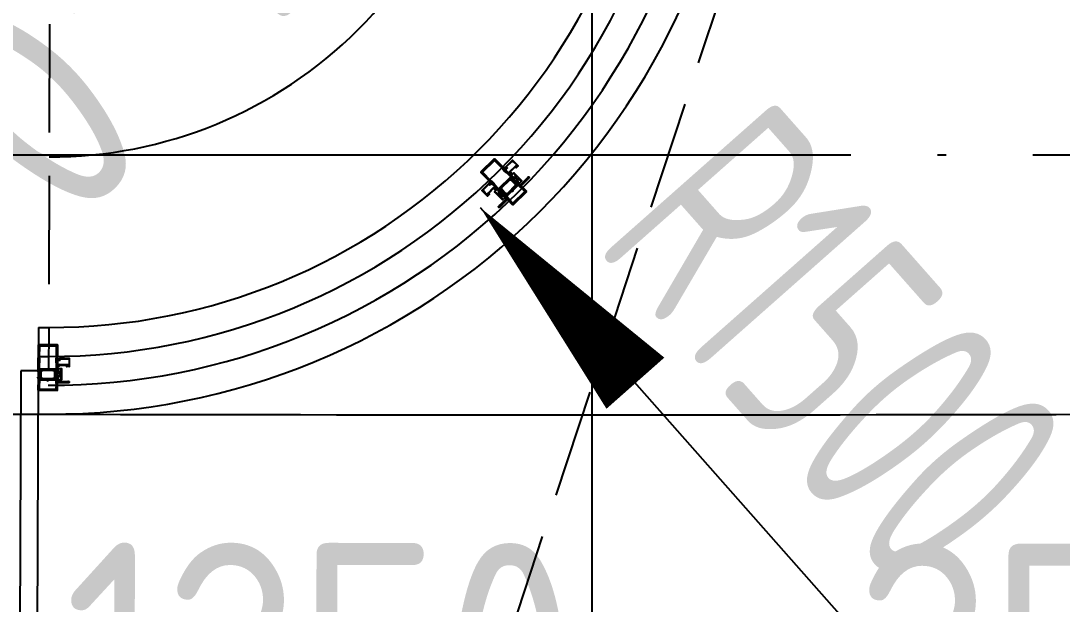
# Model space of a CAD drawing. Header units: inches. Extents: x 0 to 1813292486, y 0 to 3473589894.
# Drawn here: x 600597768 to 600600172, y 3473200181 to 3473201527 of the extents above; entities that cross this region are included whole.
import ezdxf

# ---------------------------------------------------------------- set-up
doc = ezdxf.new("R2010")
doc.units = ezdxf.units.IN
doc.header["$LTSCALE"] = 1000
doc.header["$MEASUREMENT"] = 0
for name, pattern in [('AX-MALL-DIM-P02$0$DASH', [0.35, 0.25, -0.1]), ('AX-MALL-GIRD-200$0$DOTE', [2.42, 2, -0.2, 0.02, -0.2]), ('AX-MALL-WALL-P02-QT$0$DASH', [0.35, 0.25, -0.1])]:
    doc.linetypes.add(name, pattern=pattern)
for name, color, linetype in [('A-Anno-Note', 241, 'Continuous'), ('AX-MALL-DIM-P02$0$A-Anno-Dims', 3, 'Continuous'), ('AX-MALL-DIM-P02$0$A-Detl-Patt', 8, 'Continuous'), ('AX-MALL-DIM-P02$0$A-Detl-Thin', 131, 'Continuous'), ('AX-MALL-GIRD-200$0$A-Grid', 222, 'AX-MALL-GIRD-200$0$DOTE'), ('AX-MALL-P02-200$0$A-Anno-Note', 241, 'Continuous'), ('AX-MALL-WALL-P02$0$A-Anno-Note', 241, 'Continuous'), ('AX-MALL-WALL-P02-QT$0$A-Anno-Note', 241, 'Continuous'), ('AX-MALL-WALL-P02-QT$0$A-Curt', 151, 'Continuous'), ('AX-MALL-WALL-P02-QT$0$A-Detl-Patt', 8, 'Continuous'), ('AX-MALL-WALL-P02-QT$0$A-Detl-Thin', 131, 'Continuous'), ('AX-MALL-WALL-P02-QT$0$A-Wind', 4, 'Continuous'), ('AX-MALL-WALL-P02-QT$0$GASKET', 2, 'Continuous'), ('AX-MALL-WALL-P02-QT$0$STSF', 2, 'Continuous'), ('AX-MALL-ZTKD-P02$0$A-Anno-Note', 241, 'Continuous')]:
    doc.layers.add(name, color=color, linetype=linetype)
doc.layers.add('AX-MALL-WALL-P02-QT$0$AM_SUPPR', color=6, linetype='Continuous', lineweight=30)
doc.layers.add('AX-MALL-WALL-P02-QT$0$M-AUX-TO-ARCH', color=1, linetype='Continuous', plot=False)
doc.styles.add('AX-MALL-DIM-P02$0$_TCH_DIM', font='gbenor.shx')
doc.styles.add('AX-MALL-DIM-P02$0$_TCH_DIM_T3', font='gbenor.shx')
doc.dimstyles.new('AX-MALL-DIM-P02$0$_TCH_ARCH&&180', dxfattribs={"dimtxt": 535.5, "dimasz": 270, "dimexe": 450, "dimexo": 450, "dimgap": 137.25, "dimtad": 1, "dimdec": 0, "dimzin": 0, "dimdsep": 46, "dimtxsty": 'AX-MALL-DIM-P02$0$_TCH_DIM_T3', "dimblk": 'AX-MALL-DIM-P02$0$_ArchTick', "dimcen": 0.09, "dimclrt": 7, "dimazin": 2, "dimtfac": 1, "dimtdec": 0, "dimtix": 1, "dimtmove": 2, "dimatfit": 3, "dimfxl": 500, "dimtolj": 1, "dimtzin": 0, "dimarcsym": 0})
doc.dimstyles.new('AX-MALL-DIM-P02$0$_TCH_ARROW&&180', dxfattribs={"dimtxt": 535.5, "dimasz": 540, "dimexe": 450, "dimexo": 450, "dimgap": 137.25, "dimtad": 1, "dimdec": 0, "dimzin": 0, "dimdsep": 46, "dimtxsty": 'AX-MALL-DIM-P02$0$_TCH_DIM_T3', "dimcen": 0.09, "dimclrt": 7, "dimaunit": 1, "dimadec": 3, "dimazin": 2, "dimtfac": 1, "dimtdec": 0, "dimtix": 1, "dimtmove": 2, "dimatfit": 3, "dimfxl": 500, "dimtolj": 1, "dimtzin": 0, "dimarcsym": 0})

# ---------------------------------------------------------------- blocks, each defined once
blk = doc.blocks.new('AX-MALL-GIRD-200')
at = {"layer": 'AX-MALL-GIRD-200$0$A-Grid'}
for p, q in [((600433117.7, 3473151036.4), (600394388.2, 3473047072.7)), ((600214611.2, 3473123083.7), (600572507.2, 3472989756.9))]:
    blk.add_line(p, q, dxfattribs=at)
blk = doc.blocks.new('AX-MALL-WALL-P02-QT$0$tj')
at = {"layer": 'AX-MALL-WALL-P02-QT$0$A-Detl-Patt'}
h = blk.add_hatch(dxfattribs=at)
h.set_pattern_fill('STEEL', color=256, scale=100, angle=50.4318)
h.set_pattern_definition([(75, (-14278.2, 156289.83), (-153.340725, 41.08752), []), (75, (-14317.88, 156358.57), (-153.340725, 41.08752), [])])
edge = h.paths.add_edge_path()
edge.add_line((88101.3, 47666.6), (87883.9, 47459.8))
edge.add_line((87883.9, 47459.8), (91571.5, 43584.6))
edge.add_arc((262949.4, 558937.7), 543101.4, 251.605736, 260.028867)
edge.add_arc((172180.8, -2862.1), 27100, 64.71287, 96.9316, ccw=False)
edge.add_arc((262949, 558936.3), 543100, 261.615511, 271.725148)
edge.add_line((279299, 16082.5), (279299, 16382.7))
edge.add_arc((262949, 558936.3), 542800, 261.620204, 271.726101, ccw=False)
edge.add_arc((172180.8, -2862.1), 27400, 64.80632, 96.83816)
edge.add_arc((262949.4, 558937.7), 542801.4, 251.613639, 260.024173, ccw=False)
edge.add_line((91737.3, 43845.7), (88101.3, 47666.6))
blk.add_lwpolyline([(88103, 47737.3), (87813.2, 47461.6), (91543.9, 43541.1, 0.036779), (168908.9, 23989.2, -0.141654), (183742.1, 21592.7, 0.044166), (279349, 16034), (279349, 16434.2, -0.044144), (183859, 21979.8, 0.140545), (168919.8, 24393.5, -0.036705), (91764.9, 43889.2), (88103, 47737.3)], format="xyb", dxfattribs=at)
blk.add_lwpolyline([(88101.3, 47666.6), (87883.9, 47459.8), (91571.5, 43584.6, 0.036769), (168910.3, 24039.8, -0.141514), (183756.7, 21641.1, 0.04414), (279299, 16082.5), (279299, 16382.7, -0.044124), (183844.5, 21931.4, 0.140683), (168918.5, 24342.9, -0.036714), (91737.3, 43845.7)], format="xyb", close=True, dxfattribs=at)
blk = doc.blocks.new('AX-MALL-WALL-P02-QT$0$1')
at = {"layer": 'AX-MALL-WALL-P02-QT$0$A-Detl-Patt', "linetype": 'AX-MALL-WALL-P02-QT$0$DASH', "extrusion": (0, 0, -1)}
for p, q in [((108521.7, -109072.2), (108772.2, -108543.5)), ((108799.3, -108556.4), (108772.2, -108543.5)), ((108548.8, -109085), (108799.3, -108556.4)), ((109579.1, -109573.1), (109829.5, -109044.4)), ((109829.5, -109044.4), (109856.6, -109057.2)), ((108521.7, -109072.2), (108548.8, -109085)), ((109606.2, -109585.9), (109856.6, -109057.2)), ((109606.2, -109585.9), (109579.1, -109573.1))]:
    blk.add_line(p, q, dxfattribs=at)
at = {"layer": 'AX-MALL-WALL-P02-QT$0$A-Detl-Patt', "linetype": 'AX-MALL-WALL-P02-QT$0$DASH', "lineweight": 13, "extrusion": (0, 0, -1)}
blk.add_lwpolyline([(-108799.2, -108556.5, 0.406722), (-109064, -109329.1, 0.406722), (-109829.4, -109044.6)], format="xyb", dxfattribs=at)
at = {"layer": 'AX-MALL-WALL-P02-QT$0$A-Detl-Patt', "linetype": 'AX-MALL-WALL-P02-QT$0$DASH', "lineweight": 13}
blk.add_lwpolyline([(108478.9, -109162.6), (109563.4, -109676.3), (109649, -109495.5), (108564.5, -108981.8)], close=True, dxfattribs=at)
blk = doc.blocks.new('AX-MALL-WALL-P02-QT$0$A$C40565891')
h = blk.add_hatch()
h.set_pattern_fill('NET', color=6, scale=0.5, angle=315)
h.set_pattern_definition([(225, (-8954763.8857, -14331520.9494), (-1.12253201513, 1.12253201513), []), (135, (-8954763.8857, -14331520.9494), (1.12253201513, 1.12253201513), [])])
edge = h.paths.add_edge_path()
edge.add_line((-2.9, -1), (-17.1, -1))
edge.add_arc((-17.1, -2), 1, 90, 120)
edge.add_line((-17.6, -1.1), (-19.3, -2.1))
edge.add_line((-19.3, -2.1), (-19.6, -2.1))
edge.add_arc((-19.6, -1.7), 0.4, 180, 270, ccw=False)
edge.add_line((-20, -1.7), (-20, 1.7))
edge.add_arc((-19.6, 1.7), 0.4, 90, 180, ccw=False)
edge.add_line((-19.6, 2.1), (-19.3, 2.1))
edge.add_line((-19.3, 2.1), (-17.6, 1.1))
edge.add_arc((-17.1, 2), 1, 240, 270)
edge.add_line((-17.1, 1), (-2.9, 1))
edge.add_arc((-2.9, 2), 1, 270, 300)
edge.add_line((-2.4, 1.1), (-0.7, 2.1))
edge.add_line((-0.7, 2.1), (-0.4, 2.1))
edge.add_arc((-0.4, 1.7), 0.4, 0, 90, ccw=False)
edge.add_line((0, 1.7), (0, -1.7))
edge.add_arc((-0.4, -1.7), 0.4, 270, 360, ccw=False)
edge.add_line((-0.4, -2.1), (-0.7, -2.1))
edge.add_line((-0.7, -2.1), (-2.4, -1.1))
edge.add_arc((-2.9, -2), 1, 60, 90)
at = {"layer": 'AX-MALL-WALL-P02-QT$0$STSF', "lineweight": 40}
blk.add_lwpolyline([(-2.9, -1), (-17.1, -1, 0.131652), (-17.6, -1.1), (-19.3, -2.1), (-19.6, -2.1, -0.414214), (-20, -1.7), (-20, 1.7, -0.414214), (-19.6, 2.1), (-19.3, 2.1), (-17.6, 1.1, 0.131652), (-17.1, 1), (-2.9, 1, 0.131652), (-2.4, 1.1), (-0.7, 2.1), (-0.4, 2.1, -0.414214), (0, 1.7), (0, -1.7, -0.414214), (-0.4, -2.1), (-0.7, -2.1), (-2.4, -1.1, 0.131652)], format="xyb", close=True, dxfattribs=at)
blk = doc.blocks.new('AX-MALL-WALL-P02-QT$0$A$C448B1DB9')
at = {"layer": 'AX-MALL-WALL-P02-QT$0$AM_SUPPR', "color": 3}
for points in [[(-12.5, 46.6), (12.5, 46.6, -0.266079), (13.3, 46.1), (14.2, 44.6, 0.266079), (15.1, 44.1), (16.4, 44.1, 0.57968), (16.5, 44.3), (15.5, 46), (15.5, 46.3, -0.414214), (15.8, 46.6), (19.2, 46.6, 0.196262), (19.4, 46.7, -0.664495), (20.2, 46.3), (20.2, 46.2), (19.9, 44.3, -0.310745), (19.7, 44.1), (19.5, 44.1, 0.57735), (19.5, 43.8), (19.8, 43.4, 0.176327), (20, 43.3), (22.7, 43.1, 0.548619), (22.9, 43.4), (22.3, 45, 0.315299), (22.1, 45.1), (21.9, 45.1, -0.414214), (21.7, 45.3), (21.7, 46.3, -0.414214), (22, 46.6), (22, 52.4), (27, 52.4), (27, 55.1), (25.9, 56.3, 0.668179), (25, 55.9), (25, 54.4), (22, 54.4), (22, 72.4), (25, 72.4), (25, 70.9, 0.668179), (25.9, 70.5), (27, 71.7), (27, 73.9), (22, 73.9), (22, 105.2), (-22, 105.2), (-22, 73.9), (-27, 73.9), (-27, 71.7), (-25.9, 70.5, 0.668179), (-25, 70.9), (-25, 72.4), (-22, 72.4), (-22, 54.4), (-25, 54.4), (-25, 55.9, 0.668179), (-25.9, 56.3), (-27, 55.1), (-27, 52.4), (-22, 52.4), (-22, 46.6, -0.414214), (-21.7, 46.3), (-21.7, 45.3, -0.414214), (-21.9, 45.1), (-22.1, 45.1, 0.315299), (-22.3, 45), (-22.9, 43.4, 0.548619), (-22.7, 43.1), (-20, 43.3, 0.176327), (-19.8, 43.4), (-19.5, 43.8, 0.57735), (-19.5, 44.1), (-19.7, 44.1, -0.310745), (-19.9, 44.3), (-20.2, 46.2), (-20.2, 46.3, -0.664495), (-19.4, 46.7, 0.196262), (-19.2, 46.6), (-15.8, 46.6, -0.414214), (-15.5, 46.3), (-15.5, 46), (-16.5, 44.3, 0.57968), (-16.4, 44.1), (-15.1, 44.1, 0.266079), (-14.2, 44.6), (-13.3, 46.1, -0.266079), (-12.5, 46.6), (-12.5, 46.6)], [(-12.5, 26.6), (-12.5, 26.6, -0.266079), (-13.3, 27.1), (-14.2, 28.6, 0.266079), (-15.1, 29.1), (-16.4, 29.1, 0.57968), (-16.5, 28.9), (-15.5, 27.2), (-15.5, 26.9, -0.414214), (-15.8, 26.6), (-19.2, 26.6, 0.196262), (-19.4, 26.5, -0.664495), (-20.2, 26.9), (-20.2, 27), (-19.9, 28.9, -0.310745), (-19.7, 29.1), (-19.5, 29.1, 0.57735), (-19.5, 29.4), (-19.8, 29.8, 0.176327), (-20, 29.9), (-22.7, 30.1, 0.548619), (-22.9, 29.8), (-22.3, 28.2, 0.315299), (-22.1, 28.1), (-21.9, 28.1, -0.414214), (-21.7, 27.9), (-21.7, 26.9, -0.414214), (-22, 26.6), (-22, 20), (-44, 20), (-44, 20.4), (-45, 20.1), (-45, 20.4), (-46, 20.1), (-46, 20.4), (-47, 20.1), (-47, 20.4), (-48, 20.1), (-48, 20.4), (-49, 20.4), (-49, 18), (-22, 18), (-22, 0), (22, 0), (22, 18), (49, 18), (49, 20.4), (48, 20.4), (48, 20.1), (47, 20.4), (47, 20.1), (46, 20.4), (46, 20.1), (45, 20.4), (45, 20.1), (44, 20.4), (44, 20), (22, 20), (22, 26.6, -0.414214), (21.7, 26.9), (21.7, 27.9, -0.414214), (21.9, 28.1), (22.1, 28.1, 0.315299), (22.3, 28.2), (22.9, 29.8, 0.548619), (22.7, 30.1), (20, 29.9, 0.176327), (19.8, 29.8), (19.5, 29.4, 0.57735), (19.5, 29.1), (19.7, 29.1, -0.310745), (19.9, 28.9), (20.2, 27), (20.2, 26.9, -0.664495), (19.4, 26.5, 0.196262), (19.2, 26.6), (15.8, 26.6, -0.414214), (15.5, 26.9), (15.5, 27.2), (16.5, 28.9, 0.57968), (16.4, 29.1), (15.1, 29.1, 0.266079), (14.2, 28.6), (13.3, 27.1, -0.266079), (12.5, 26.6), (-12.5, 26.6)]]:
    blk.add_lwpolyline(points, format="xyb", dxfattribs=at)
for points in [[(-19.8, 103), (-19.8, 103), (-19.8, 74.7), (-19, 73.7), (-19, 68.7), (-19, 63.7), (-20, 62.7), (-20, 48.8), (20, 48.8), (20, 62.7), (19, 63.7), (19, 68.7), (19, 73.7), (19.8, 74.7), (19.8, 103), (-19.8, 103)], [(-19, 24.4), (-19, 16.6), (-19.8, 15.6), (-19.8, 2.2), (-19.8, 2.2), (19.8, 2.2), (19.8, 15.6), (19, 16.6), (19, 24.4), (-19, 24.4)]]:
    blk.add_lwpolyline(points, dxfattribs=at)
at = {"color": 6, "ltscale": 10, "xscale": -1, "rotation": 90}
blk.add_blockref('AX-MALL-WALL-P02-QT$0$A$C40565891', (-17.7, 26.6), dxfattribs=at)
at = {"color": 6, "ltscale": 10, "rotation": 270}
blk.add_blockref('AX-MALL-WALL-P02-QT$0$A$C40565891', (17.7, 26.6), dxfattribs=at)
blk = doc.blocks.new('AX-MALL-WALL-P02-QT$0$A$C45704BEF')
at = {"color": 3, "ltscale": 10}
blk.add_lwpolyline([(18.8, -25), (17.5, -25), (17.5, -23), (15.5, -23), (15.5, -7), (18.5, -7), (18.5, -5.3, 0.414214), (18.2, -5), (17.8, -5, 0.414), (17.5, -5.3), (17.5, -5.7, -0.483847), (17.1, -6), (15.9, -5.7), (15.9, -1.3), (17.1, -1, -0.47418), (17.5, -1.3), (17.5, -1.7, 0.414), (17.8, -2), (18.2, -2, 0.414214), (18.5, -1.7), (18.5, 0), (0, 0), (0, -22.9), (1, -22.9), (1, -22.4), (3, -22.4, -0.414214), (3.5, -22.9), (3.5, -25), (2.9, -25.5, 0.498868), (2.9, -25.9), (5, -27.4, 0.819287), (5.5, -27), (4.5, -25.5), (4.5, -22.9, 0.414214), (3, -21.4), (1, -21.4), (1, -3.2, -0.414209), (3.2, -1), (14.5, -1), (14.5, -6), (14.5, -6), (14.5, -24), (16.5, -24), (16.5, -25), (16.5, -27.2, 0.658242), (17.3, -27.6), (19.1, -25.9, 0.682714), (18.8, -25)], format="xyb", dxfattribs=at)
blk = doc.blocks.new('AX-MALL-WALL-P02-QT$0$尺寸分格点')
at = {"ltscale": 10}
h = blk.add_hatch(color=1, dxfattribs=at)
h.dxf.hatch_style = 1
edge = h.paths.add_edge_path()
edge.add_line((0, -1.5), (0, 0))
edge.add_line((0, 0), (-1.5, 0))
edge.add_arc((0, 0), 1.5, 180, 270)
edge = h.paths.add_edge_path()
edge.add_line((0, 1.5), (0, 0))
edge.add_line((0, 0), (1.5, 0))
edge.add_arc((0, 0), 1.5, 0, 90)
for p, q in [((-2.5, 0), (2.5, 0)), ((0, -2.5), (0, 2.5))]:
    blk.add_line(p, q)
blk.add_circle((0, 0), 1.5)
blk = doc.blocks.new('AX-MALL-WALL-P02-QT$0$定位点')
blk.add_blockref('AX-MALL-WALL-P02-QT$0$尺寸分格点', (0, 0))
blk = doc.blocks.new('AX-MALL-WALL-P02-QT$0$A$C25E90160')
at = {"color": 6}
for p, q in [((-22, 27), (-31.3, 1)), ((-31.3, 27), (-22, 1)), ((22, 27), (31.3, 1)), ((31.3, 27), (22, 1))]:
    blk.add_line(p, q, dxfattribs=at)
for points in [[(-22, 27), (-31.3, 27), (-31.3, 1), (-22, 1)], [(22, 27), (31.3, 27), (31.3, 1), (22, 1)]]:
    blk.add_lwpolyline(points, close=True, dxfattribs=at)
at = {"color": 6, "ltscale": 10}
blk.add_blockref('AX-MALL-WALL-P02-QT$0$A$C448B1DB9', (0, -23.7), dxfattribs=at)
at = {"color": 6, "ltscale": 10, "xscale": -1, "rotation": 90}
blk.add_blockref('AX-MALL-WALL-P02-QT$0$A$C45704BEF', (-49.9, 50.2), dxfattribs=at)
at = {"color": 6, "ltscale": 10, "rotation": 270}
blk.add_blockref('AX-MALL-WALL-P02-QT$0$A$C45704BEF', (49.9, 50.2), dxfattribs=at)
at = {"layer": 'AX-MALL-WALL-P02-QT$0$GASKET', "extrusion": (0, 0, -1), "zscale": -1, "rotation": 270}
blk.add_blockref('AX-MALL-WALL-P02-QT$0$定位点', (0, 0), dxfattribs=at)
blk = doc.blocks.new('AX-MALL-WALL-P02-QT$0$A$C5DA96DE0')
at = {"layer": 'AX-MALL-WALL-P02-QT$0$AM_SUPPR', "color": 3}
for points in [[(-22, 105.2), (-22, 46.6, -0.414214), (-21.7, 46.3), (-21.7, 45.3, -0.414214), (-21.9, 45.1), (-22.1, 45.1, 0.315299), (-22.3, 45), (-22.9, 43.4, 0.548619), (-22.7, 43.1), (-20, 43.3, 0.176327), (-19.8, 43.4), (-19.5, 43.8, 0.57735), (-19.5, 44.1), (-19.7, 44.1, -0.310745), (-19.9, 44.3), (-20.2, 46.2), (-20.2, 46.3, -0.664495), (-19.4, 46.7, 0.196262), (-19.2, 46.6), (-15.8, 46.6, -0.414214), (-15.5, 46.3), (-15.5, 46), (-16.5, 44.3, 0.57968), (-16.4, 44.1), (-15.1, 44.1, 0.266079), (-14.2, 44.6), (-13.3, 46.1, -0.266079), (-12.5, 46.6), (-12.5, 46.6), (12.5, 46.6, -0.266079), (13.3, 46.1), (14.2, 44.6, 0.266079), (15.1, 44.1), (16.4, 44.1, 0.57968), (16.5, 44.3), (15.5, 46), (15.5, 46.3, -0.414214), (15.8, 46.6), (19.2, 46.6, 0.196262), (19.4, 46.7, -0.664495), (20.2, 46.3), (20.2, 46.2), (19.9, 44.3, -0.310745), (19.7, 44.1), (19.5, 44.1, 0.57735), (19.5, 43.8), (19.8, 43.4, 0.176327), (20, 43.3), (22.7, 43.1, 0.548619), (22.9, 43.4), (22.3, 45, 0.315299), (22.1, 45.1), (21.9, 45.1, -0.414214), (21.7, 45.3), (21.7, 46.3, -0.414214), (22, 46.6), (22, 73.9)], [(-12.5, 26.6), (-12.5, 26.6, -0.266079), (-13.3, 27.1), (-14.2, 28.6, 0.266079), (-15.1, 29.1), (-16.4, 29.1, 0.57968), (-16.5, 28.9), (-15.5, 27.2), (-15.5, 26.9, -0.414214), (-15.8, 26.6), (-19.2, 26.6, 0.196262), (-19.4, 26.5, -0.664495), (-20.2, 26.9), (-20.2, 27), (-19.9, 28.9, -0.310745), (-19.7, 29.1), (-19.5, 29.1, 0.57735), (-19.5, 29.4), (-19.8, 29.8, 0.176327), (-20, 29.9), (-22.7, 30.1, 0.548619), (-22.9, 29.8), (-22.3, 28.2, 0.315299), (-22.1, 28.1), (-21.9, 28.1, -0.414214), (-21.7, 27.9), (-21.7, 26.9, -0.414214), (-22, 26.6), (-22, 0), (22, 0), (22, 18)], [(22, 20), (22, 26.6, -0.414214), (21.7, 26.9), (21.7, 27.9, -0.414214), (21.9, 28.1), (22.1, 28.1, 0.315299), (22.3, 28.2), (22.9, 29.8, 0.548619), (22.7, 30.1), (20, 29.9, 0.176327), (19.8, 29.8), (19.5, 29.4, 0.57735), (19.5, 29.1), (19.7, 29.1, -0.310745), (19.9, 28.9), (20.2, 27), (20.2, 26.9, -0.664495), (19.4, 26.5, 0.196262), (19.2, 26.6), (15.8, 26.6, -0.414214), (15.5, 26.9), (15.5, 27.2), (16.5, 28.9, 0.57968), (16.4, 29.1), (15.1, 29.1, 0.266079), (14.2, 28.6), (13.3, 27.1, -0.266079), (12.5, 26.6), (-12.5, 26.6)]]:
    blk.add_lwpolyline(points, format="xyb", dxfattribs=at)
for points in [[(22, 73.9), (22, 73.9), (22, 105.2), (-22, 105.2)], [(-19.8, 103), (-19.8, 103), (-19.8, 74.7), (-19, 73.7), (-19, 68.7), (-19, 63.7), (-20, 62.7), (-20, 48.8), (20, 48.8), (20, 62.7), (19, 63.7), (19, 68.7), (19, 73.7), (19.8, 74.7), (19.8, 103), (-19.8, 103)], [(-19, 24.4), (-19, 16.6), (-19.8, 15.6), (-19.8, 2.2), (-19.8, 2.2), (19.8, 2.2), (19.8, 15.6), (19, 16.6), (19, 24.4), (-19, 24.4)], [(22, 20), (44, 20), (44, 20.4), (45, 20.1), (45, 20.4), (46, 20.1), (46, 20.4), (47, 20.1), (47, 20.4), (48, 20.1), (48, 20.4), (49, 20.4), (49, 18), (22, 18)]]:
    blk.add_lwpolyline(points, dxfattribs=at)
at = {"color": 6, "ltscale": 10, "xscale": -0.9999999999999999, "rotation": 90}
blk.add_blockref('AX-MALL-WALL-P02-QT$0$A$C40565891', (-17.7, 26.6), dxfattribs=at)
at = {"color": 6, "ltscale": 10, "rotation": 270}
blk.add_blockref('AX-MALL-WALL-P02-QT$0$A$C40565891', (17.7, 26.6), dxfattribs=at)
blk = doc.blocks.new('AX-MALL-WALL-P02-QT$0$A$C3B8A2171')
at = {"color": 6}
for p, q in [((22, 27), (31.3, 1)), ((31.3, 27), (22, 1))]:
    blk.add_line(p, q, dxfattribs=at)
blk.add_lwpolyline([(22, 27), (31.3, 27), (31.3, 1), (22, 1)], close=True, dxfattribs=at)
at = {"color": 6, "ltscale": 10}
blk.add_blockref('AX-MALL-WALL-P02-QT$0$A$C5DA96DE0', (0, -23.7), dxfattribs=at)
at = {"color": 6, "ltscale": 10, "rotation": 270}
blk.add_blockref('AX-MALL-WALL-P02-QT$0$A$C45704BEF', (49.9, 50.2), dxfattribs=at)
at = {"layer": 'AX-MALL-WALL-P02-QT$0$GASKET', "extrusion": (0, 0, -1), "zscale": -1, "rotation": 270}
blk.add_blockref('AX-MALL-WALL-P02-QT$0$定位点', (0, 0), dxfattribs=at)
blk = doc.blocks.new('AX-MALL-WALL-P02-QT$0$mqst2')
at = {"color": 6, "ltscale": 10}
for name, p, rotation in [('AX-MALL-WALL-P02-QT$0$A$C25E90160', (385313, -46139.2), 44.53279036495068), ('AX-MALL-WALL-P02-QT$0$A$C3B8A2171', (384240.4, -46576), 359.7724551124138)]:
    blk.add_blockref(name, p, dxfattribs=dict(at, rotation=rotation))
blk = doc.blocks.new('AX-MALL-WALL-P02-QT$0$$DorLib2D$00000002')
for p, q in [((-0.5, 0), (-0.5, 0.4875)), ((-0.475, 0.4875), (-0.5, 0.4875)), ((-0.475, 0), (-0.475, 0.4875)), ((0.475, 0), (0.475, 0.4875)), ((0.475, 0.4875), (0.5, 0.4875)), ((0.5, 0), (0.5, 0.4875)), ((-0.5, 0), (-0.475, 0)), ((0.5, 0), (0.475, 0))]:
    blk.add_line(p, q)
at = {"lineweight": 13}
for centre, start, end in [((-0.4875, 0), 0, 88.5307), ((0.4875, 0), 91.4693, 180)]:
    blk.add_arc(centre, 0.4875, start, end, dxfattribs=at)
blk = doc.blocks.new('AX-MALL-WALL-P02-QT')
at = {"layer": 'AX-MALL-WALL-P02-QT$0$A-Curt'}
blk.add_line((600396009.3, 3473055082.3), (600395938.7, 3473054895.2), dxfattribs=at)
for centre, radius, start, end in [((600396523.3, 3473056384.8), 1400, 249.4351, 339.5682), ((600396523.3, 3473056384.8), 1533.3, 249.391, 339.5682), ((600396523.3, 3473056384.8), 1466.7, 249.4351, 339.5682), ((600396523.3, 3473056384.8), 1600, 249.4351, 339.5682), ((600585645.7, 3473560475.3), 539800, 249.432614, 249.435138), ((600585645.7, 3473560475.3), 539866.7, 249.432604, 249.435138), ((600585645.7, 3473560475.3), 540000, 249.432584, 249.435138)]:
    blk.add_arc(centre, radius, start, end, dxfattribs=at)
at = {"layer": 'AX-MALL-WALL-P02-QT$0$A-Detl-Patt', "linetype": 'AX-MALL-WALL-P02-QT$0$DASH'}
blk.add_line((600389775.7, 3473045286), (600402446.5, 3473061113), dxfattribs=at)
at = {"layer": 'AX-MALL-WALL-P02-QT$0$A-Detl-Thin'}
blk.add_lwpolyline([(600395961.3, 3473054886.7, 0.002461), (600400947.4, 3473053044, 0.002461)], format="xyb", dxfattribs=at)
at = {"layer": 'AX-MALL-WALL-P02-QT$0$A-Wind'}
blk.add_arc((600585645.7, 3473560475.3), 540000, 249.262818, 249.432583, dxfattribs=at)
at = {"layer": 'AX-MALL-WALL-P02-QT$0$A-Anno-Note', "rotation": 339.5681613092181}
blk.add_blockref('AX-MALL-WALL-P02-QT$0$mqst2', (600052179.3, 3473232742.4), dxfattribs=at)
at = {"layer": 'AX-MALL-WALL-P02-QT$0$A-Detl-Thin', "rotation": 339.5681613091762}
blk.add_blockref('AX-MALL-WALL-P02-QT$0$tj', (600144118.7, 3473128496.3), dxfattribs=at)
at = {"layer": 'AX-MALL-WALL-P02-QT$0$A-Wind'}
blk.add_blockref('AX-MALL-GIRD-200', (0, 0), dxfattribs=at)
at = {"layer": 'AX-MALL-WALL-P02-QT$0$A-Wind', "xscale": 1600, "yscale": -1600, "zscale": 200, "rotation": 339.3477006034295}
blk.add_blockref('AX-MALL-WALL-P02-QT$0$$DorLib2D$00000002', (600395225.4, 3473055270.9), dxfattribs=at)
at = {"layer": 'AX-MALL-WALL-P02-QT$0$M-AUX-TO-ARCH', "rotation": 4.628849332236208}
blk.add_blockref('AX-MALL-WALL-P02-QT$0$1', (600278047.9, 3473156376.8), dxfattribs=at)
blk = doc.blocks.new('AX-MALL-WALL-P02')
at = {"layer": 'AX-MALL-WALL-P02$0$A-Anno-Note'}
blk.add_blockref('AX-MALL-WALL-P02-QT', (0, 0), dxfattribs=at)
blk = doc.blocks.new('AX-MALL-ZTKD-P02')
at = {"layer": 'AX-MALL-ZTKD-P02$0$A-Anno-Note'}
blk.add_blockref('AX-MALL-GIRD-200', (0, 0), dxfattribs=at)
blk = doc.blocks.new('*D1058')
at = {"layer": 'AX-MALL-DIM-P02$0$A-Anno-Dims', "color": 0, "lineweight": -2, "transparency": 16777216}
for p, q in [((600397146.6, 3473056152.6), (600397045, 3473056190.5)), ((600396289.7, 3473055762.1), (600396327.8, 3473055863.6))]:
    blk.add_line(p, q, dxfattribs=at)
for start, end in [(10.6839, 41.7997), (187.2036, 218.3194), (249.4351, 339.5682)]:
    blk.add_arc((600396523.3, 3473056384.8), 1006.7, start, end, dxfattribs=at)
at = {"layer": 'AX-MALL-DIM-P02$0$A-Anno-Dims', "color": 0, "transparency": 16777216}
for points in [[(600397602.2, 3473056563.8), (600397422.8, 3473056579.1), (600397466.6, 3473056033.4)], [(600395786.6, 3473055833.3), (600395680.5, 3473055687.9), (600396169.7, 3473055442.3)]]:
    blk.add_solid(points, dxfattribs=at)
at = {"layer": 'AX-MALL-DIM-P02$0$A-Anno-Dims', "color": 7, "transparency": 16777216, "insert": (600396772.8, 3473055837.3), "char_height": 535.5, "attachment_point": 5, "rotation": 24.5016, "style": 'AX-MALL-DIM-P02$0$_TCH_DIM_T3'}
blk.add_mtext('\\A1;90°7\'59"', dxfattribs=at)
blk = doc.blocks.new('AX-MALL-DIM-P02$0$_ArchTick')
at = {"color": 0, "linetype": 'ByBlock', "const_width": 0.4}
blk.add_lwpolyline([(-0.5, -0.5), (0.5, 0.5)], dxfattribs=at)
blk = doc.blocks.new('*D1059')
at = {"layer": 'AX-MALL-DIM-P02$0$A-Anno-Dims', "color": 0, "lineweight": -2, "transparency": 16777216}
for p, q in [((600395766.6, 3473054355.1), (600395468, 3473053556.4)), ((600395625.6, 3473053977.9), (600395372.7, 3473054072.4)), ((600395625.6, 3473053977.9), (600396796.5, 3473053540.2)), ((600396937.5, 3473053917.4), (600396638.9, 3473053118.7)), ((600396796.5, 3473053540.2), (600397049.4, 3473053445.6))]:
    blk.add_line(p, q, dxfattribs=at)
at = {"layer": 'AX-MALL-DIM-P02$0$A-Anno-Dims', "color": 0, "lineweight": -2, "transparency": 16777216, "xscale": 270, "yscale": 270, "zscale": 270}
for p, rotation in [((600395625.6, 3473053977.9), 339.501630662772), ((600396796.5, 3473053540.2), 159.501630662772)]:
    blk.add_blockref('AX-MALL-DIM-P02$0$_ArchTick', p, dxfattribs=dict(at, rotation=rotation))
at = {"layer": 'AX-MALL-DIM-P02$0$A-Anno-Dims', "color": 7, "transparency": 16777216, "insert": (600396352.9, 3473054138.4), "char_height": 535.5, "attachment_point": 5, "rotation": 339.5016, "style": 'AX-MALL-DIM-P02$0$_TCH_DIM_T3'}
blk.add_mtext('\\A1;1250', dxfattribs=at)
blk = doc.blocks.new('*D1060')
at = {"layer": 'AX-MALL-DIM-P02$0$A-Anno-Dims', "color": 0, "lineweight": -2, "transparency": 16777216}
for p, q in [((600396937.5, 3473053917.4), (600396638.9, 3473053118.7)), ((600396796.5, 3473053540.2), (600399182.9, 3473052648)), ((600399323.9, 3473053025.2), (600399025.3, 3473052226.5))]:
    blk.add_line(p, q, dxfattribs=at)
at = {"layer": 'AX-MALL-DIM-P02$0$A-Anno-Dims', "color": 0, "lineweight": -2, "transparency": 16777216, "xscale": 270, "yscale": 270, "zscale": 270}
for p, rotation in [((600396796.5, 3473053540.2), 159.5016306608626), ((600399182.9, 3473052648), 339.5016306608626)]:
    blk.add_blockref('AX-MALL-DIM-P02$0$_ArchTick', p, dxfattribs=dict(at, rotation=rotation))
at = {"layer": 'AX-MALL-DIM-P02$0$A-Anno-Dims', "color": 7, "transparency": 16777216, "insert": (600398131.5, 3473053473.5), "char_height": 535.5, "attachment_point": 5, "rotation": 339.5016, "style": 'AX-MALL-DIM-P02$0$_TCH_DIM_T3'}
blk.add_mtext('\\A1;2548', dxfattribs=at)
blk = doc.blocks.new('AX-MALL-DIM-P02')
at = {"layer": 'AX-MALL-DIM-P02$0$A-Anno-Dims'}
blk.add_lwpolyline([(600397255.6, 3473054480.8, 178.2, 0, 0), (600397061.8, 3473054984.8, 0, 0, 0)], format="xyseb", dxfattribs=at)
blk.add_lwpolyline([(600397761.1, 3473053166.5), (600397191, 3473054648.8), (600397061.8, 3473054984.8)], dxfattribs=at)
at = {"layer": 'AX-MALL-DIM-P02$0$A-Detl-Patt', "linetype": 'AX-MALL-DIM-P02$0$DASH'}
blk.add_line((600396523.3, 3473056384.8), (600395996.4, 3473054980.4), dxfattribs=at)
at = {"layer": 'AX-MALL-DIM-P02$0$A-Detl-Thin'}
blk.add_blockref('AX-MALL-ZTKD-P02', (0, 0), dxfattribs=at)
at = {"layer": 'AX-MALL-DIM-P02$0$A-Anno-Dims', "color": 7, "style": 'AX-MALL-DIM-P02$0$_TCH_DIM', "width": 0.7}
blk.add_text('R1500', height=535.5, rotation=291.0373, dxfattribs=at).set_placement((600397273.8, 3473054815.9))
at = {"layer": 'AX-MALL-DIM-P02$0$A-Anno-Dims'}
dim = blk.add_angular_dim_3p(base=(600397163.9471, 3473055608.2801), center=(600396523.3047, 3473056384.7835), p1=(600396131.6063, 3473055340.7433), p2=(600397568.2515, 3473055995.5102), dimstyle='AX-MALL-DIM-P02$0$_TCH_ARROW&&180', override={"dimgap": 0}, dxfattribs=at)
dim.commit()
dim.dimension.update_dxf_attribs({"geometry": '*D1058', "text_midpoint": (600396772.828, 3473055837.2962), "dimtype": 133, "text_rotation": 24.5016})
for p1, p2, picture, middle in [((600395924.2, 3473054776.6), (600397095.1, 3473054338.9), '*D1059', (600396352.9, 3473054138.4)), ((600397095.1, 3473054338.9), (600399481.5, 3473053446.7), '*D1060', (600398131.5, 3473053473.5))]:
    dim = blk.add_aligned_dim(p1=p1, p2=p2, distance=-852.7, dimstyle='AX-MALL-DIM-P02$0$_TCH_ARCH&&180', dxfattribs=at)
    dim.commit()
    dim.dimension.update_dxf_attribs({"geometry": picture, "text_midpoint": middle})
blk = doc.blocks.new('AX-MALL-P02-200')
at = {"layer": 'AX-MALL-P02-200$0$A-Anno-Note'}
blk.add_blockref('AX-MALL-WALL-P02', (0, 0), dxfattribs=at)
blk.add_blockref('AX-MALL-DIM-P02', (0, 0), dxfattribs=at)

msp = doc.modelspace()

# ---------------------------------------------------------------- block references
at = {"layer": 'A-Anno-Note', "rotation": 20.43183869077545}
msp.add_blockref('AX-MALL-P02-200', (1250392458.5, 9048125.7), dxfattribs=at)

doc.saveas('drawing.dxf')
